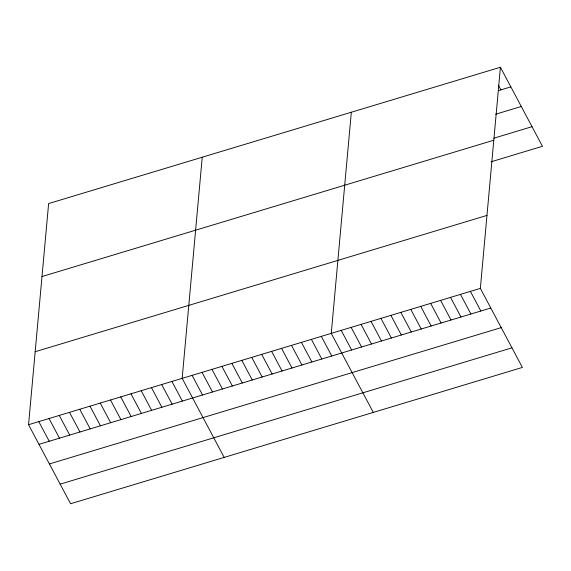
<?xml version="1.0" encoding="UTF-8"?>
<svg xmlns="http://www.w3.org/2000/svg" width="571" height="571" viewBox="0 0 571 571"><rect width="100%" height="100%" fill="white"/><g stroke="black" fill="none" stroke-linecap="round" stroke-linejoin="round"><path stroke-width="0.86" d="M500.417 67.25L480.354 288.384L522.379 367.431L70.583 503.75L28.55 424.71L48.621 203.569L500.417 67.25L542.45 146.29L491.096 161.786M202.234 157.218L182.163 378.359L224.189 457.407M351.329 112.23L331.259 333.371L373.284 412.419M498.433 90.625L510.859 86.878M495.607 114.236L521.287 106.484M493.922 138.182L532.022 126.683M41.997 276.542L493.801 140.223M35.174 351.729L486.977 215.41M28.55 424.71L480.354 288.384M38.992 444.338L490.789 308.019M49.413 463.945L501.217 327.626M60.155 484.151L511.959 347.825M498.412 85.165L500.917 89.875M470.411 291.388L480.853 311.017M460.476 294.386L470.911 314.014M450.533 297.384L460.975 317.019M440.591 300.382L451.033 320.017M430.655 303.379L441.09 323.015M420.713 306.377L431.155 326.012M410.777 309.382L421.212 329.01M400.835 312.38L411.277 332.015M390.892 315.378L401.334 335.013M380.957 318.375L391.392 338.011M371.014 321.373L381.457 341.008M361.079 324.378L371.514 344.006M351.136 327.376L361.579 347.004M341.194 330.373L351.636 350.009M321.316 336.369L331.758 356.004M311.381 339.374L321.816 359.002M301.438 342.372L311.88 362M291.503 345.369L301.938 365.005M281.56 348.367L291.995 368.002M271.618 351.365L282.06 371M261.682 354.363L272.117 373.998M251.74 357.367L262.182 376.996M241.804 360.365L252.239 380M231.862 363.363L242.297 382.998M221.919 366.361L232.361 385.996M211.984 369.358L222.419 388.994M202.041 372.363L212.483 391.992M192.106 375.361L202.541 394.989M171.921 381.449L182.363 401.085M161.679 384.54L172.121 404.168M151.443 387.63L161.879 407.259M141.201 390.721L151.636 410.349M130.959 393.812L141.401 413.44M120.717 396.895L131.159 416.53M110.474 399.986L120.916 419.621M100.239 403.076L110.674 422.711M89.997 406.167L100.432 425.802M79.754 409.257L90.197 428.892M69.512 412.348L79.954 431.983M59.27 415.438L69.712 435.073M49.035 418.529L59.47 438.164M38.792 421.619L49.227 441.255"/></g></svg>
